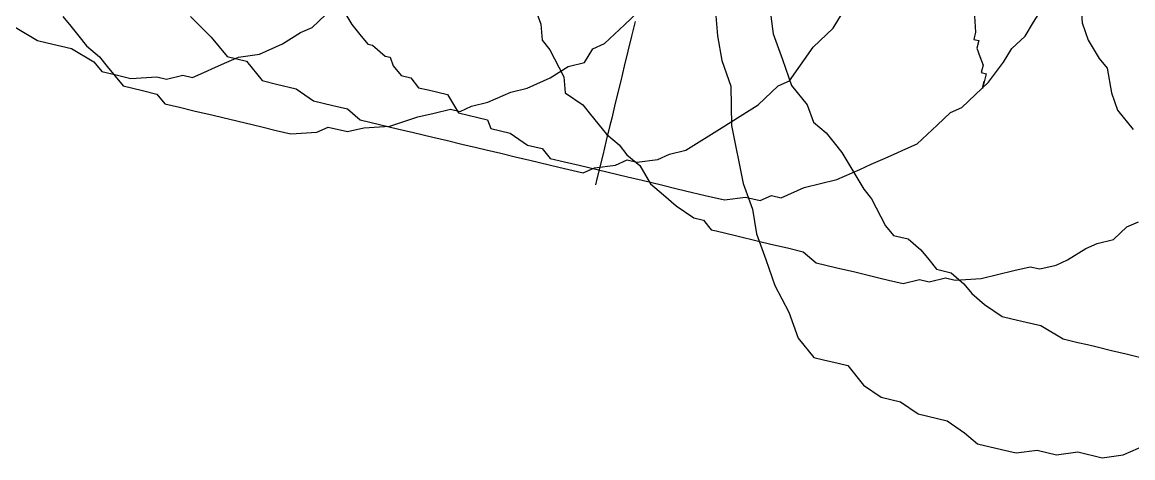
# Model space of a CAD drawing. Extents: x -228 to 716, y 164 to 702.
# Drawn here: x -100.7 to 44.7, y 440.8 to 497.8 of the extents above; entities that cross this region are included whole.
import ezdxf

# ---------------------------------------------------------------- set-up
doc = ezdxf.new("R2010")
doc.units = 0

msp = doc.modelspace()

# ---------------------------------------------------------------- linework, layer by layer
at = {"layer": '1', "color": 252}
for points in [[(-34.4084, 502.044, -394.592), (-32.8125, 497.55, -397.636), (-32.648, 495.454, -398.401), (-31.6146, 494.18, -399.921), (-29.7834, 490.66, -402.963), (-29.6186, 488.562, -403.727), (-27.3186, 486.987, -406.763), (-26.286, 485.712, -408.281), (-24.2189, 483.165, -411.322), (-22.5523, 481.739, -413.6), (-21.519, 480.463, -415.119), (-19.8539, 479.037, -417.398), (-18.4201, 476.641, -419.678), (-16.755, 475.216, -421.954), (-15.0864, 473.79, -424.234), (-12.7861, 472.212, -427.269), (-11.5166, 471.91, -428.786), (-10.4841, 470.635, -430.304), (-9.8492, 470.484, -431.064), (-8.5814, 470.183, -432.582), (-7.3125, 469.879, -434.097), (-4.1423, 469.125, -437.889), (-2.8753, 468.822, -439.405), (-0.3377, 468.217, -442.44), (1.5644, 467.762, -444.715), (3.2317, 466.338, -446.991), (4.5002, 466.035, -448.509), (5.7683, 465.73, -450.026), (8.3044, 465.127, -453.059), (11.4755, 464.37, -456.851), (12.7442, 464.069, -458.367), (14.6459, 463.614, -460.642), (16.7828, 464.133, -462.917), (18.0507, 463.831, -464.432), (20.1895, 464.347, -466.705), (21.4566, 464.047, -468.224), (24.8624, 464.262, -472.01), (26.9996, 464.78, -474.283), (29.1368, 465.298, -476.553), (31.2734, 465.817, -478.828), (32.5419, 465.515, -480.344), (34.6809, 466.033, -482.617), (36.183, 466.703, -484.13), (38.5548, 468.194, -486.4), (40.0583, 468.863, -487.913), (42.1947, 469.382, -490.187), (43.936, 471.022, -491.697), (45.4381, 471.691, -493.211)], [(37.7631, 501.881, -326.305), (38.088, 497.693, -327.833), (38.8869, 495.444, -329.355), (40.3187, 493.048, -331.635), (41.3535, 491.772, -333.156), (41.9158, 488.554, -334.68), (42.7131, 486.309, -336.203), (44.7792, 483.76, -339.244)], [(-3.0968, 501.584, -364.365), (-2.37, 496.271, -366.653), (-1.172, 492.901, -368.937), (0.0247, 489.53, -371.222), (2.0908, 486.982, -374.26), (2.888, 484.736, -375.782), (4.5566, 483.311, -378.059), (5.5892, 482.036, -379.579), (6.6241, 480.759, -381.1), (8.0538, 478.363, -383.379), (9.4863, 475.966, -385.66), (10.5174, 474.693, -387.179), (12.3502, 471.171, -390.22), (13.3829, 469.897, -391.74), (15.2844, 469.443, -394.014), (16.9517, 468.018, -396.293), (17.9849, 466.743, -397.814), (19.0183, 465.47, -399.332), (20.9213, 465.014, -401.606), (22.5883, 463.59, -403.885), (23.6198, 462.316, -405.406), (25.2877, 460.89, -407.682), (27.5906, 459.313, -410.718), (28.859, 459.009, -412.236), (30.7605, 458.556, -414.509), (32.662, 458.101, -416.785), (35.5965, 456.374, -420.579), (37.5002, 455.919, -422.855), (38.7683, 455.617, -424.373), (40.0362, 455.317, -425.889), (41.9383, 454.863, -428.165), (43.8414, 454.408, -430.439), (45.7428, 453.954, -432.715)], [(-101.644, 497.133, -546.096), (-98.7086, 495.405, -549.891), (-97.4397, 495.1, -551.408), (-94.2686, 494.345, -555.201), (-91.3335, 492.617, -558.996), (-90.3019, 491.342, -560.514), (-88.3974, 490.888, -562.791), (-86.4967, 490.436, -565.064), (-83.0891, 490.65, -568.855), (-81.8217, 490.349, -570.37), (-79.6855, 490.868, -572.642), (-78.4161, 490.564, -574.159), (-76.9132, 491.234, -575.673), (-75.4095, 491.902, -577.186), (-73.9062, 492.571, -578.701), (-72.4035, 493.242, -580.213), (-69.6298, 493.608, -583.247), (-66.6236, 494.949, -586.275), (-64.2532, 496.439, -588.544), (-62.7498, 497.107, -590.058), (-60.1421, 499.572, -592.323)], [(-95.372, 498.533, -487.064), (-94.3402, 497.26, -488.586), (-93.3068, 495.984, -490.102), (-92.2737, 494.711, -491.624), (-90.605, 493.285, -493.902), (-89.5732, 492.009, -495.421), (-88.54, 490.735, -496.941), (-87.5078, 489.462, -498.462), (-84.9696, 488.855, -501.493), (-83.0688, 488.4, -503.768), (-82.0339, 487.127, -505.29), (-80.1346, 486.673, -507.563), (-78.2312, 486.221, -509.838), (-75.6933, 485.615, -512.871), (-74.4269, 485.312, -514.389), (-70.6216, 484.408, -518.937), (-69.3529, 484.105, -520.456), (-67.4516, 483.649, -522.73), (-65.5492, 483.196, -525.005), (-62.1443, 483.414, -528.794), (-60.6378, 484.082, -530.309), (-58.1032, 483.477, -533.343), (-55.9645, 483.995, -535.616), (-52.5595, 484.211, -539.405), (-48.9188, 485.398, -543.191), (-46.78, 485.916, -545.463), (-44.6443, 486.436, -547.734), (-43.376, 486.132, -549.249), (-41.8715, 486.803, -550.767), (-39.7351, 487.321, -553.039), (-36.728, 488.66, -556.065), (-34.591, 489.177, -558.34), (-31.5833, 490.517, -561.367), (-29.211, 492.008, -563.637), (-27.0748, 492.525, -565.908), (-25.9706, 494.32, -566.662), (-24.4668, 494.989, -568.177), (-21.8597, 497.449, -570.443), (-20.1201, 499.091, -571.953)], [(-58.9732, 499.879, -438.437), (-57.5418, 497.481, -440.718), (-56.5086, 496.206, -442.238), (-55.4761, 494.934, -443.757), (-54.8403, 494.781, -444.516), (-53.1753, 493.357, -446.793), (-52.541, 493.203, -447.551), (-52.1411, 492.081, -448.311), (-51.1089, 490.807, -449.831), (-49.84, 490.505, -451.348), (-48.8059, 489.229, -452.868), (-47.5373, 488.926, -454.385), (-46.2704, 488.625, -455.901), (-45.002, 488.322, -457.418), (-43.5702, 485.926, -459.698), (-42.304, 485.623, -461.215), (-39.7657, 485.017, -464.249), (-39.3659, 483.893, -465.008), (-36.8307, 483.291, -468.044), (-34.5291, 481.713, -471.08), (-32.6276, 481.261, -473.356), (-31.5935, 479.984, -474.876), (-29.6912, 479.53, -477.15), (-27.7898, 479.077, -479.424), (-26.5205, 478.774, -480.941), (-25.2521, 478.471, -482.458), (-23.9829, 478.168, -483.977), (-22.7156, 477.868, -485.493), (-21.4479, 477.565, -487.009), (-19.5454, 477.111, -489.285), (-17.0084, 476.505, -492.316), (-15.1053, 476.052, -494.594), (-13.8377, 475.75, -496.109), (-11.3014, 475.145, -499.143), (-8.7658, 474.54, -502.177), (-5.9918, 474.907, -505.208), (-4.0914, 474.454, -507.483), (-2.5882, 475.124, -508.996), (-1.321, 474.82, -510.514), (1.6866, 476.161, -513.543), (3.8242, 476.679, -515.813), (5.9617, 477.198, -518.086), (8.9676, 478.535, -521.115), (10.472, 479.207, -522.629), (11.974, 479.877, -524.141), (13.4781, 480.544, -525.656), (14.9817, 481.214, -527.172), (16.4853, 481.883, -528.685), (19.0924, 484.347, -530.95), (20.832, 485.986, -532.462), (22.3324, 486.657, -533.976), (24.0718, 488.299, -535.488), (25.8097, 489.94, -536.998), (27.7846, 492.554, -538.509), (28.8876, 494.347, -539.259), (30.6269, 495.987, -540.771), (31.7314, 497.78, -541.524), (32.8352, 499.572, -542.277)], [(-10.0062, 500.201, -375.502), (-9.6801, 496.01, -377.031), (-9.1164, 492.793, -378.555), (-7.9199, 489.422, -380.839), (-7.8275, 484.261, -382.37), (-6.3026, 476.699, -386.18), (-5.1054, 473.33, -388.463), (-4.5429, 470.113, -389.992), (-3.3441, 466.742, -392.274), (-2.148, 463.372, -394.556), (-0.318, 459.852, -397.597), (0.8792, 456.484, -399.884), (2.9439, 453.934, -402.921), (4.2136, 453.631, -404.438), (6.1157, 453.178, -406.712), (7.3827, 452.877, -408.228), (9.4513, 450.326, -411.268), (11.752, 448.748, -414.305), (14.2885, 448.145, -417.338), (16.5869, 446.568, -420.374), (20.3922, 445.66, -424.922), (22.6952, 444.081, -427.961), (24.3611, 442.659, -430.237), (27.5334, 441.901, -434.032), (29.4341, 441.448, -436.305), (32.2067, 441.814, -439.336), (34.7418, 441.21, -442.369), (37.5131, 441.578, -445.401), (40.6847, 440.822, -449.192), (43.4559, 441.188, -452.222), (46.4638, 442.526, -455.252)], [(-78.6618, 498.554, -469.141), (-75.9618, 495.854, -472.938), (-74.9289, 494.582, -474.459), (-73.8949, 493.307, -475.976), (-72.6279, 493.005, -477.493), (-71.3589, 492.702, -479.011), (-69.2939, 490.152, -482.051), (-67.3928, 489.699, -484.325), (-64.8545, 489.094, -487.36), (-62.5523, 487.516, -490.395), (-60.0166, 486.913, -493.427), (-58.1148, 486.458, -495.705), (-56.4476, 485.034, -497.982), (-55.1795, 484.73, -499.498), (-53.9109, 484.429, -501.016), (-51.3756, 483.823, -504.05), (-49.4714, 483.37, -506.324), (-46.9355, 482.763, -509.359), (-45.0336, 482.311, -511.633), (-43.1297, 481.856, -513.907), (-41.2297, 481.405, -516.183), (-39.9603, 481.099, -517.701), (-38.0588, 480.647, -519.975), (-36.1561, 480.193, -522.252), (-34.2529, 479.74, -524.525), (-32.9856, 479.438, -526.042), (-30.4497, 478.834, -529.075), (-27.278, 478.075, -532.866), (-25.7747, 478.745, -534.383), (-23.0038, 479.114, -537.412), (-21.5003, 479.783, -538.925), (-20.2332, 479.481, -540.443), (-17.4615, 479.849, -543.472), (-15.9564, 480.516, -544.989), (-13.8188, 481.036, -547.26), (-9.0757, 484.016, -551.797), (-6.7027, 485.507, -554.07), (-4.33, 486.997, -556.339), (-1.7221, 489.459, -558.604), (-0.2189, 490.13, -560.121), (2.8598, 494.534, -562.383), (5.4672, 496.996, -564.648), (6.571, 498.79, -565.4)], [(-20.4654, 497.893, -482.69), (-20.9345, 495.948, -482.696), (-21.4058, 494.005, -482.7), (-21.8764, 492.061, -482.703), (-22.3464, 490.117, -482.711), (-23.0515, 487.201, -482.72), (-23.5214, 485.256, -482.724), (-23.7564, 484.284, -482.727), (-23.7564, 484.284, -482.727), (-24.2259, 482.339, -482.734), (-24.4613, 481.368, -482.736), (-24.6961, 480.395, -482.739), (-24.6961, 480.395, -482.739), (-24.6961, 480.395, -482.739), (-24.6961, 480.395, -482.739), (-24.6961, 480.395, -482.739), (-25.4034, 477.48, -482.746), (-25.6365, 476.506, -482.749)], [(23.9732, 498.604, -532.713), (24.1359, 496.509, -533.477), (24.1359, 496.509, -533.477), (23.9001, 495.536, -533.479), (24.5353, 495.384, -534.238), (24.2993, 494.413, -534.239), (24.6976, 493.289, -535.001), (25.0982, 492.166, -535.763), (24.8633, 491.194, -535.764), (24.8633, 491.194, -535.764), (25.4977, 491.042, -536.522), (25.0258, 489.1, -536.53), (25.0258, 489.1, -536.53), (25.0258, 489.1, -536.53), (25.0258, 489.1, -536.53), (25.0258, 489.1, -536.53), (25.0258, 489.1, -536.53), (25.2619, 490.07, -536.526)]]:
    msp.add_polyline3d(points, dxfattribs=at)

doc.saveas('drawing.dxf')
